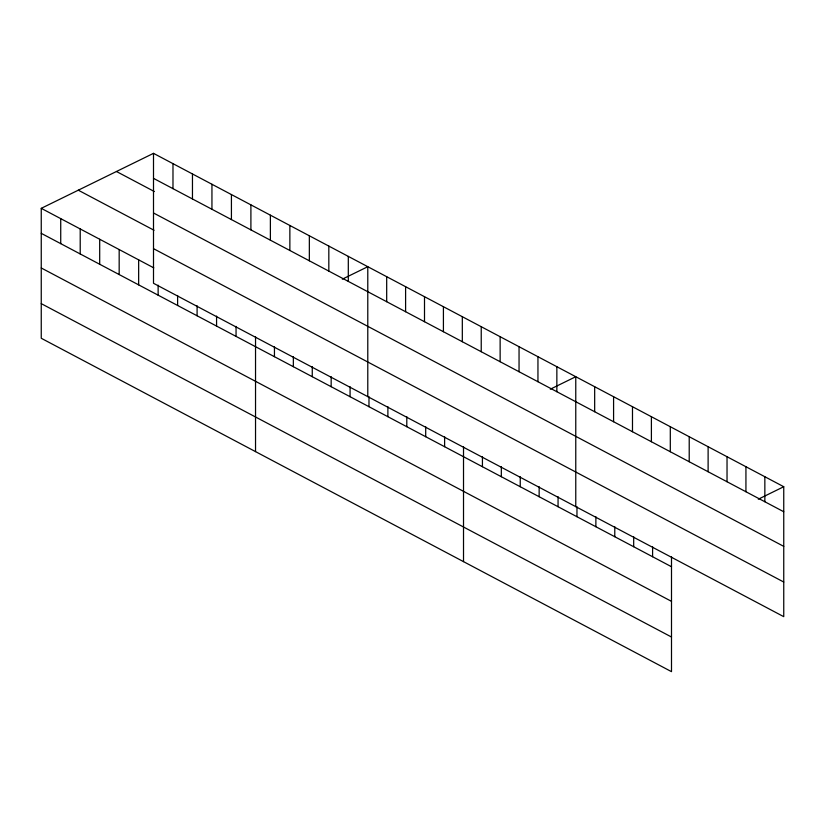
<?xml version="1.0" encoding="UTF-8"?>
<svg xmlns="http://www.w3.org/2000/svg" width="825" height="825" viewBox="0 0 825 825"><rect width="100%" height="100%" fill="white"/><g stroke="black" fill="none" stroke-linecap="round" stroke-linejoin="round"><path stroke-width="1.24" d="M671.498 556.731L671.498 671.653L41.25 338.271L41.25 208.333L153.502 153.347L783.75 486.729L783.75 616.667L153.502 283.284L153.502 153.347M342.313 279.17L367.785 266.702L367.785 396.629M550.296 389.194L575.768 376.716L575.768 506.653M758.288 499.207L783.75 486.729M153.502 178.355L783.75 511.748M116.459 171.497L154.337 191.534M153.502 212.984L783.75 546.367M78.293 190.193L154.048 230.257M153.502 248.655L783.75 582.038M41.25 208.333L153.801 267.867M41.25 233.341L671.498 566.734M41.25 267.97L671.498 601.353M41.25 303.641L671.498 637.024M764.847 476.737L764.847 501.744M745.934 466.733L745.934 491.741M727.031 456.73L727.031 481.738M708.118 446.727L708.118 471.735M689.215 436.724L689.215 461.732M670.302 426.721L670.302 451.739M652.596 546.727L652.596 556.731M651.399 416.728L651.399 441.736M633.683 536.724L633.683 546.727M632.486 406.725L632.486 431.733M614.78 526.721L614.78 536.724M613.583 396.722L613.583 421.73M595.877 516.718L595.877 526.721M594.67 386.719L594.67 411.727M576.964 506.715L576.964 516.718M558.061 496.712L558.061 506.725M556.854 366.713L556.854 391.72M539.148 486.719L539.148 496.722M537.952 356.709L537.952 381.728M520.245 476.716L520.245 486.719M519.049 346.717L519.049 371.724M501.332 466.713L501.332 476.716M500.136 336.713L500.136 361.721M482.429 456.71L482.429 466.713M481.233 326.71L481.233 351.718M463.516 446.707L463.516 561.639M462.32 316.707L462.32 341.715M444.613 436.703L444.613 446.707M443.417 306.704L443.417 331.712M425.7 426.7L425.7 436.714M424.504 296.701L424.504 321.709M406.797 416.707L406.797 426.711M405.601 286.698L405.601 311.716M387.884 406.704L387.884 416.707M386.688 276.705L386.688 301.713M368.981 396.701L368.981 406.704M350.078 386.698L350.078 396.701M348.305 256.4L348.305 281.407M331.165 376.695L331.165 386.698M328.824 246.087L328.824 271.095M312.262 366.692L312.262 376.695M309.344 235.785L309.344 260.793M293.349 356.699L293.349 366.702M289.864 225.483L289.864 250.491M274.447 346.696L274.447 356.699M270.383 215.181L270.383 240.188M255.533 336.693L255.533 451.615M250.903 204.868L250.903 229.886M236.053 326.391L236.053 336.394M231.423 194.566L231.423 219.574M216.573 316.078L216.573 326.081M211.943 184.264L211.943 209.272M197.093 305.776L197.093 315.779M192.462 173.962L192.462 198.969M177.612 295.474L177.612 305.477M172.982 163.649L172.982 188.667M158.132 285.172L158.132 295.175M138.652 259.854L138.652 284.862M119.171 249.552L119.171 274.56M99.691 239.25L99.691 264.258M80.211 228.948L80.211 253.956M60.73 218.635L60.73 243.653"/></g></svg>
